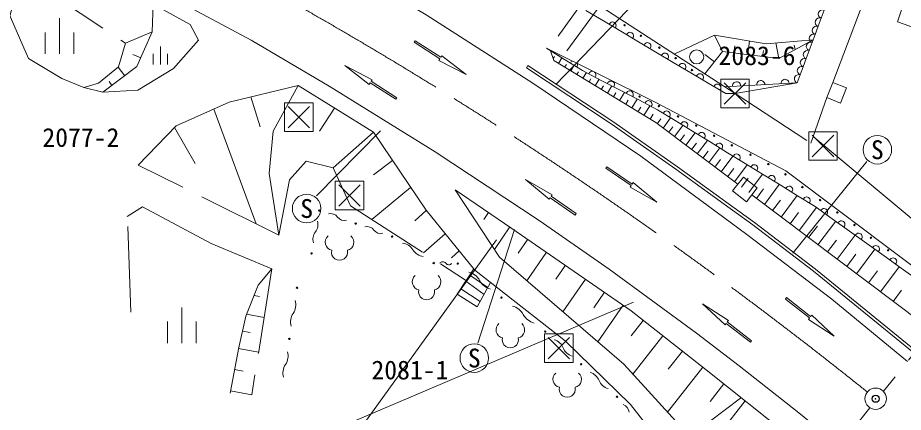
# Model space of a CAD drawing. Units: millimetres, scale not verified. Extents: x 40000 to 680000, y 20000 to 380000.
# Drawn here: x 484859 to 546856, y 250593 to 278206 of the extents above; entities that cross this region are included whole.
import ezdxf
from ezdxf.enums import TextEntityAlignment as Align

# ---------------------------------------------------------------- set-up
doc = ezdxf.new("R2010")
doc.units = ezdxf.units.MM
doc.header["$LTSCALE"] = 1000
doc.header["$PDMODE"] = 32
doc.header["$PDSIZE"] = 500
doc.linetypes.add('CHAIN', pattern=[18.5, 12, -1.5, 3.5, -1.5])
doc.linetypes.add('DASHED', pattern=[7.5, 6, -1.5])
for name, color, linetype, lineweight in [('M-BGD', 7, 'Continuous', 13), ('M-BGD-EXST', 7, 'Continuous', 13), ('M-BMK', 2, 'CHAIN', 13), ('M-BMK-SRVR', 3, 'Continuous', 13), ('M-STR-HTXT', 7, 'Continuous', 13), ('M-STR-STRC', 7, 'Continuous', 13)]:
    doc.layers.add(name, color=color, linetype=linetype, lineweight=lineweight)
doc.layers.add('M-BMK-HTXT', color=7, linetype='Continuous')
doc.layers.add('M-OTRS', color=6, linetype='Continuous')
doc.styles.add('ＭＳ ゴシック', font='')
doc.styles.get('ＭＳ ゴシック').set_extended_font_data('MS Gothic')

msp = doc.modelspace()

# ---------------------------------------------------------------- linework, layer by layer
at = {"layer": 'M-BGD'}
for p, q in [((541925, 273666), (546350, 285330)), ((524640, 278702), (525863, 277978)), ((541306, 278744), (541097, 278177)), ((525863, 277978), (527086, 277254)), ((541097, 278177), (540888, 277610)), ((492406, 276419), (494282, 277230)), ((527086, 277254), (528309, 276530)), ((540888, 277610), (540679, 277043)), ((528309, 276530), (529533, 275806)), ((534190, 275846), (533646, 276993)), ((536088, 276586), (535966, 275621)), ((540679, 277043), (540470, 276476)), ((523143, 275289), (521884, 276067)), ((535052, 276250), (534988, 275745)), ((537062, 275911), (537009, 275490)), ((538145, 275346), (537935, 276447)), ((539276, 275971), (539222, 276278)), ((540261, 275909), (540052, 275341)), ((540470, 276476), (540261, 275909)), ((493471, 275397), (492918, 275629)), ((522431, 275488), (522341, 275342)), ((522723, 275007), (522962, 275400)), ((524402, 274511), (523143, 275289)), ((529533, 275806), (530756, 275082)), ((532960, 275639), (533630, 275130)), ((540052, 275341), (539843, 274774)), ((491896, 274749), (492350, 274150)), ((520578, 274860), (520468, 274693)), ((523150, 274747), (523269, 274942)), ((523577, 274487), (523813, 274875)), ((530756, 275082), (531979, 274359)), ((539843, 274774), (539633, 274207)), ((524005, 274228), (524121, 274420)), ((525714, 273824), (524402, 274511)), ((524432, 273968), (524675, 274368)), ((531979, 274359), (533202, 273635)), ((539633, 274207), (539424, 273640)), ((491261, 273737), (491445, 273471)), ((524859, 273708), (524989, 273922)), ((525286, 273448), (525563, 273903)), ((527026, 273138), (525714, 273824)), ((525714, 273189), (525860, 273430)), ((526141, 272929), (526451, 273439)), ((533202, 273635), (534426, 272911)), ((534338, 273377), (536033, 273465)), ((539424, 273640), (535076, 272897)), ((536033, 273465), (537729, 273553)), ((537729, 273553), (539424, 273640)), ((541925, 273666), (541510, 272615)), ((542883, 273289), (541925, 273666)), ((526568, 272669), (526732, 272938)), ((526995, 272409), (527339, 272975)), ((528338, 272452), (527026, 273138)), ((534426, 272911), (535076, 272897)), ((542469, 272238), (542883, 273289)), ((501822, 270579), (501169, 272659)), ((527423, 272150), (527603, 272446)), ((527850, 271890), (528227, 272510)), ((529650, 271766), (528338, 272452)), ((540374, 269427), (541510, 272615)), ((541510, 272615), (542469, 272238)), ((498595, 271816), (501552, 263785)), ((505989, 270276), (507046, 271875)), ((528277, 271630), (528474, 271954)), ((528704, 271371), (529115, 272046)), ((530876, 271014), (529650, 271766)), ((529132, 271111), (529345, 271462)), ((529635, 270788), (529889, 271126)), ((530035, 270488), (530571, 271201)), ((532101, 270262), (530876, 271014)), ((495829, 270514), (497276, 268003)), ((530434, 270187), (530717, 270562)), ((530834, 269886), (531428, 270675)), ((509756, 270189), (506939, 267705)), ((531233, 269586), (531544, 269999)), ((531633, 269285), (532284, 270150)), ((533326, 269510), (532101, 270262)), ((552101, 260248), (540538, 269887)), ((532032, 268984), (532372, 269435)), ((532431, 268683), (533140, 269624)), ((533238, 268076), (534004, 269094)), ((534552, 268757), (533326, 269510)), ((532831, 268383), (533199, 268872)), ((534101, 267426), (534929, 268526)), ((535777, 268005), (534552, 268757)), ((509777, 267207), (511093, 268210)), ((533661, 267758), (534059, 268286)), ((535033, 266724), (535928, 267913)), ((537002, 267253), (535777, 268005)), ((534558, 267082), (534988, 267654)), ((536041, 265965), (537008, 267250)), ((538228, 266501), (537002, 267253)), ((535660, 267056), (534901, 266088)), ((535527, 266352), (535992, 266970)), ((536636, 266290), (535660, 267056)), ((512363, 266330), (509642, 264080)), ((534901, 266088), (535877, 265323)), ((535877, 265323), (536636, 266290)), ((536575, 265563), (537078, 266231)), ((537130, 265146), (538175, 266533)), ((539453, 265749), (538228, 266501)), ((548891, 256290), (536255, 265804)), ((537707, 264711), (538250, 265432)), ((538307, 264259), (539436, 265759)), ((540678, 264997), (539453, 265749)), ((539576, 263304), (540790, 264917)), ((541886, 264132), (540678, 264997)), ((513462, 264708), (512656, 263987)), ((517482, 264084), (517828, 264585)), ((538931, 263790), (539517, 264569)), ((543094, 263267), (541886, 264132)), ((518228, 261986), (519314, 263561)), ((540227, 262814), (540840, 263628)), ((540885, 262319), (542123, 263963)), ((514787, 263085), (513270, 261743)), ((542219, 261314), (543482, 262990)), ((544303, 262403), (543094, 263267)), ((519902, 261734), (520566, 262698)), ((541549, 261819), (542174, 262649)), ((545511, 261538), (544303, 262403)), ((515759, 261892), (515232, 261402)), ((520506, 259797), (521881, 261792)), ((542897, 260804), (543534, 261650)), ((543580, 260289), (544868, 261999)), ((546719, 260674), (545511, 261538)), ((522532, 259910), (523202, 260881)), ((545041, 260496), (544413, 259662)), ((546572, 260779), (545255, 259028)), ((547927, 259809), (546719, 260674)), ((516230, 259775), (517506, 258841)), ((516510, 260194), (517774, 259336)), ((523028, 257625), (524606, 259914)), ((515872, 259239), (517236, 258343)), ((501796, 258700), (501402, 258774)), ((525198, 257911), (525943, 258992)), ((546742, 259131), (546155, 258351)), ((525473, 255520), (527247, 258094)), ((502108, 257226), (500885, 257458)), ((527804, 255950), (528650, 257028)), ((501135, 256166), (500595, 256269)), ((527923, 253261), (530029, 255945)), ((501721, 254803), (500325, 255067)), ((530401, 253620), (531388, 254878)), ((500640, 253468), (500045, 253580)), ((530343, 250610), (532814, 253759)), ((533330, 251356), (534292, 252582)), ((501245, 251815), (499763, 252097)), ((534006, 249113), (535790, 251386))]:
    msp.add_line(p, q, dxfattribs=at)
at = {"layer": 'M-BGD', "linetype": 'DASHED'}
for p, q in [((535076, 272897), (540374, 269427)), ((503131, 262999), (493300, 267891))]:
    msp.add_line(p, q, dxfattribs=at)
at = {"layer": 'M-BGD'}
for points in [[(498657, 291932), (494507, 292095), (512268, 282435), (517572, 280982), (522437, 281114), (535076, 272897)], [(494331, 279167), (494282, 277230), (493203, 274791), (490810, 272994), (489485, 273329), (487951, 273952), (485614, 275351), (483966, 279144), (484234, 281692), (485537, 283666), (490729, 281156), (496937, 277726)], [(548406, 283789), (546448, 277924), (552882, 275644), (551231, 271120), (556544, 269173), (556950, 270209), (556580, 270375), (556870, 271078), (560031, 270026)], [(540541, 276670), (538145, 275346), (534190, 275846), (532960, 274273)], [(550657, 258467), (538625, 267489), (529476, 272299), (521884, 276067)], [(535264, 266550), (529524, 270872), (522383, 275213), (522162, 275895)], [(520468, 274693), (526417, 270784), (530934, 267612), (534311, 265167), (536325, 263721), (540580, 260461), (547621, 254723)], [(520578, 274860), (526529, 270950), (531050, 267775), (534428, 265329), (536444, 263882), (540704, 260618), (547747, 254879)], [(504483, 273470), (502753, 270259), (502470, 267315), (503131, 262999)], [(504483, 273470), (509756, 270189), (513443, 264732), (516872, 260529), (523176, 255589), (527767, 251127), (530640, 247467)], [(527535, 232680), (534569, 248832), (533414, 249409), (531656, 249173), (527289, 253956), (518578, 261457), (515477, 266152), (519463, 263465), (527813, 257684), (533061, 253565), (538914, 248889), (541287, 246913)], [(502650, 260627), (501686, 259498), (500832, 257323), (500337, 255120), (499731, 251926)], [(516796, 260621), (515616, 258858), (517033, 257970), (517959, 259677)]]:
    msp.add_lwpolyline(points, dxfattribs=at)
at = {"layer": 'M-BGD', "linetype": 'DASHED'}
for points in [[(484287, 278251), (484854, 280355), (485837, 280797), (492406, 276419), (491909, 274761), (490506, 273626), (489485, 273329)], [(496937, 277726), (497512, 276634), (495768, 274661), (493278, 273128), (490810, 272994)], [(530820, 275664), (533646, 276993), (537263, 276390), (540541, 276670)], [(493300, 267891), (495954, 270644), (499666, 272291), (504483, 273470)], [(503131, 262999), (503889, 266854), (505059, 268166), (506939, 267705), (508146, 265045), (516215, 259845)], [(492776, 257602), (492532, 264291), (493587, 264966), (498391, 262408), (502650, 260627), (501245, 251815)]]:
    msp.add_lwpolyline(points, dxfattribs=at)
at = {"layer": 'M-BGD'}
for centre, radius in [((527346, 277679), 50), ((528488, 276945), 50), ((529778, 276113), 50), ((532390, 275464), 492), ((530920, 275378), 50), ((532062, 274546), 50), ((528394, 272685), 50), ((529744, 272023), 50), ((531085, 271301), 50), ((532357, 270657), 50), ((533612, 269943), 50), ((534850, 269273), 50), ((536156, 268620), 50), ((537411, 267958), 50), ((538606, 267244), 50), ((539792, 266359), 50), ((541030, 265439), 50), ((505974, 264710), 50), ((542242, 264580), 50), ((508521, 263801), 50), ((543437, 263703), 50), ((511068, 262891), 50), ((544589, 262809), 50), ((505430, 261711), 50), ((545792, 261932), 50), ((513980, 261038), 50), ((515667, 261005), 50), ((504412, 259305), 50), ((518727, 258623), 50), ((521787, 256241), 50), ((503875, 255726), 50), ((524301, 253959), 50), ((526815, 251676), 50)]:
    msp.add_circle(centre, radius, dxfattribs=at)
for centre, radius, start, end in [((541203, 278460), 302, 70.17723, 249.34871), ((526503, 277664), 244, 315.97977, 162.79288), ((540994, 277892), 302, 70.17657, 249.34937), ((527726, 276941), 244, 315.98101, 162.79372), ((540785, 277325), 302, 70.17803, 249.34969), ((540576, 276758), 302, 70.17568, 249.3496), ((528950, 276217), 244, 315.97977, 162.79288), ((540158, 275624), 302, 70.17902, 249.34691), ((540367, 276191), 302, 70.17723, 249.34871), ((522540, 275719), 253, 149.01418, 159.40128), ((522539, 275719), 252, 317.15318, 338.23401), ((530173, 275493), 244, 315.97891, 162.79459), ((539949, 275057), 302, 70.17803, 249.34969), ((523798, 274941), 251, 114.80026, 159.42905), ((523798, 274941), 251, 317.14754, 12.40084), ((531396, 274769), 244, 315.97767, 162.79375), ((539740, 274490), 302, 70.17568, 249.3496), ((525080, 274211), 252, 79.65697, 163.51068), ((525080, 274211), 252, 321.27655, 47.55765), ((532620, 274045), 244, 315.98101, 162.79372), ((539531, 273923), 302, 70.17902, 249.34691), ((526392, 273524), 252, 321.27749, 163.51057), ((533843, 273321), 244, 315.97977, 162.79288), ((535185, 273438), 283, 359.61157, 186.30992), ((536880, 273525), 283, 359.60966, 186.31183), ((538576, 273613), 283, 359.61257, 186.30881), ((527705, 272838), 252, 321.27882, 163.5113), ((529017, 272152), 252, 321.27882, 163.5113), ((530291, 271436), 246, 315.68888, 161.22394), ((531517, 270684), 246, 315.68888, 161.22394), ((532742, 269932), 246, 315.68865, 161.22213), ((533967, 269180), 246, 315.68985, 161.22296), ((535193, 268428), 246, 315.68888, 161.22394), ((536418, 267675), 246, 315.68888, 161.22394), ((537643, 266923), 246, 315.68865, 161.22213), ((538869, 266171), 246, 315.68985, 161.22296), ((540094, 265419), 246, 315.68775, 161.22382), ((541310, 264603), 252, 313.47939, 155.34411), ((506754, 263878), 622, 37.39383, 103.29784), ((507741, 264633), 622, 217.39507, 283.29716), ((505105, 263706), 776, 320.31138, 19.12869), ((509301, 262968), 622, 37.3909, 103.30077), ((542518, 263739), 252, 313.47835, 155.34327), ((506299, 262715), 776, 140.30932, 199.12927), ((510289, 263723), 622, 217.39405, 283.29921), ((543726, 262874), 252, 313.47835, 155.34327), ((511688, 261454), 980, 31.42296, 83.63414), ((544934, 262009), 252, 313.47787, 155.34563), ((513361, 262476), 980, 211.42443, 263.6338), ((514609, 260853), 272, 38.15003, 139.60347), ((515038, 261190), 272, 218.14671, 319.60684), ((546143, 261145), 252, 313.47939, 155.34411), ((516123, 259224), 1225, 28.79099, 75.41591), ((518270, 260404), 1225, 208.79045, 255.41718), ((503248, 258107), 1074, 326.54569, 16.39309), ((519183, 256842), 1225, 28.79224, 75.41539), ((505039, 256924), 1074, 146.54384, 196.39513), ((521330, 258022), 1225, 208.7892, 255.4177), ((522158, 254755), 951, 21.25158, 74.27586), ((502711, 254528), 1074, 326.54569, 16.39309), ((523930, 255445), 951, 201.24986, 254.27758), ((504502, 253344), 1074, 146.54391, 196.39362), ((524672, 252473), 951, 21.2511, 74.27734), ((526444, 253162), 951, 201.25158, 254.27586), ((527027, 250528), 644, 5.80673, 70.54602)]:
    msp.add_arc(centre, radius, start, end, dxfattribs=at)
at = {"layer": 'M-BGD-EXST'}
for p, q in [((528139, 279347), (522522, 273542)), ((487785, 278173), (487785, 275673)), ((486785, 277173), (486785, 275673)), ((488785, 277173), (488785, 275673)), ((494849, 276186), (494849, 274936)), ((494349, 275686), (494349, 274936)), ((495349, 275686), (495349, 274936)), ((534326, 272147), (535826, 273647)), ((534326, 273647), (535826, 272147)), ((503797, 270504), (505297, 272004)), ((503797, 272004), (505297, 270504)), ((510252, 270291), (505777, 265734)), ((540484, 268478), (541984, 269978)), ((540484, 269978), (541984, 268478)), ((544300, 268135), (539120, 261736)), ((507334, 265007), (508834, 266507)), ((507334, 266507), (508834, 265007)), ((519633, 263378), (517080, 255436)), ((496351, 257937), (496351, 255437)), ((495351, 256937), (495351, 255437)), ((497351, 256937), (497351, 255437)), ((521998, 254336), (523498, 255836)), ((521998, 255836), (523498, 254336)), ((535468, 251588), (527738, 245789))]:
    msp.add_line(p, q, dxfattribs=at)
for points in [[(534076, 271897), (536076, 271897), (536076, 273897), (534076, 273897)], [(503547, 270254), (505547, 270254), (505547, 272254), (503547, 272254)], [(540234, 268228), (542234, 268228), (542234, 270228), (540234, 270228)], [(507084, 264757), (509084, 264757), (509084, 266757), (507084, 266757)], [(521748, 254086), (523748, 254086), (523748, 256086), (521748, 256086)]]:
    msp.add_lwpolyline(points, close=True, dxfattribs=at)
for centre in [(545040, 268967), (505087, 264854), (516823, 254388)]:
    msp.add_circle(centre, 1000, dxfattribs=at)
for centre, radius, start, end in [((506964, 262494), 576, 130.6006, 257.47189), ((507814, 262494), 576, 282.52811, 49.3994), ((507389, 261798), 566, 166.31445, 13.68555), ((513059, 259724), 576, 130.60099, 257.4715), ((513909, 259724), 576, 282.53007, 49.39745), ((513484, 259028), 566, 166.31445, 13.68555), ((518923, 256365), 576, 130.60255, 257.46993), ((519773, 256365), 576, 282.5285, 49.39901), ((519348, 255669), 566, 166.31445, 13.68555), ((522905, 252902), 576, 130.60255, 257.46993), ((523755, 252902), 576, 282.5285, 49.39901), ((523330, 252206), 566, 166.31445, 13.68555)]:
    msp.add_arc(centre, radius, start, end, dxfattribs=at)
at = {"layer": 'M-BMK'}
for p, q in [((569591, 281814), (545462, 252061)), ((544524, 250905), (526862, 229127))]:
    msp.add_line(p, q, dxfattribs=at)
msp.add_arc((355739, 17001), 301330, 51.25287, 69.97288, dxfattribs=at)
at = {"layer": 'M-BMK-SRVR'}
msp.add_circle((544921, 251542), 750, dxfattribs=at)
at = {"layer": 'M-OTRS'}
msp.add_point((544921, 251542), dxfattribs=at)
at = {"layer": 'M-STR-HTXT'}
for p, q in [((522690, 276914), (540363, 301600)), ((523297, 275881), (536598, 294099)), ((518383, 262672), (505694, 245095))]:
    msp.add_line(p, q, dxfattribs=at)
at = {"layer": 'M-STR-STRC'}
for p, q in [((512675, 276592), (512606, 276484)), ((514485, 275442), (512675, 276592)), ((512606, 276484), (514416, 275333)), ((514416, 275333), (514347, 275224)), ((514554, 275550), (514485, 275442)), ((516260, 274236), (514554, 275550)), ((509665, 273869), (507754, 274862)), ((507754, 274862), (509457, 273544)), ((514347, 275224), (516260, 274236)), ((509457, 273544), (509526, 273653)), ((509526, 273653), (511333, 272497)), ((509595, 273761), (509665, 273869)), ((511402, 272605), (509595, 273761)), ((511333, 272497), (511402, 272605)), ((526103, 267773), (526031, 267667)), ((526031, 267667), (527802, 266458)), ((527875, 266564), (526103, 267773)), ((522275, 265821), (520402, 266883)), ((520402, 266883), (522056, 265504)), ((527947, 266671), (527875, 266564)), ((529610, 265302), (527947, 266671)), ((527802, 266458), (527730, 266352)), ((527730, 266352), (529610, 265302)), ((522056, 265504), (522129, 265610)), ((522129, 265610), (523892, 264389)), ((522202, 265715), (522275, 265821)), ((523965, 264495), (522202, 265715)), ((523892, 264389), (523965, 264495)), ((538681, 258620), (538602, 258519)), ((540371, 257300), (538681, 258620)), ((527958, 258294), (496286, 244833)), ((534616, 257019), (532805, 258184)), ((532805, 258184), (534378, 256715)), ((538602, 258519), (540292, 257198)), ((540450, 257401), (540371, 257300)), ((542022, 255929), (540450, 257401)), ((534378, 256715), (534457, 256816)), ((534457, 256816), (536150, 255498)), ((534536, 256918), (534616, 257019)), ((536229, 255600), (534536, 256918)), ((540292, 257198), (540213, 257097)), ((540213, 257097), (542022, 255929)), ((536150, 255498), (536229, 255600))]:
    msp.add_line(p, q, dxfattribs=at)
for points in [[(547157, 254151), (541862, 258499), (535892, 263042), (528475, 268510), (520917, 273615), (513459, 278420), (505640, 283083), (495348, 288591), (486966, 292812), (478101, 296893), (466140, 301838), (454361, 306140), (444411, 309336), (436913, 311507), (432270, 312873), (424536, 314771), (416280, 316688), (406520, 318606), (400195, 319751)], [(395632, 312623), (409103, 310316), (422656, 307524), (437241, 303789), (449445, 299992), (461459, 295608), (474868, 289967), (487884, 283778), (501207, 276637), (506669, 273422), (514091, 268827), (521364, 264006), (526267, 260609), (532380, 256128), (535366, 253848), (539416, 250656), (542377, 248257)]]:
    msp.add_lwpolyline(points, dxfattribs=at)

# ---------------------------------------------------------------- texts
at = {"layer": 'M-BGD-EXST', "style": 'ＭＳ ゴシック'}
for p in [(545040, 268967), (505087, 264854), (516823, 254388)]:
    msp.add_text('S', height=1320, dxfattribs=at).set_placement(p, align=Align.MIDDLE_CENTER)
at = {"layer": 'M-BMK-HTXT', "style": 'ＭＳ ゴシック'}
for s, p in [('2083-6', (536616, 275553)), ('2077-2', (489280, 269827)), ('2081-1', (512316, 253556))]:
    msp.add_text(s, height=1320, dxfattribs=at).set_placement(p, align=Align.MIDDLE_CENTER)
at = {"layer": 'M-STR-HTXT', "style": 'ＭＳ ゴシック'}
msp.add_text('ガードレールL=32.4', height=1833, rotation=323.337, dxfattribs=at).set_placement((550055, 284787), align=Align.MIDDLE_CENTER)

doc.saveas('drawing.dxf')
